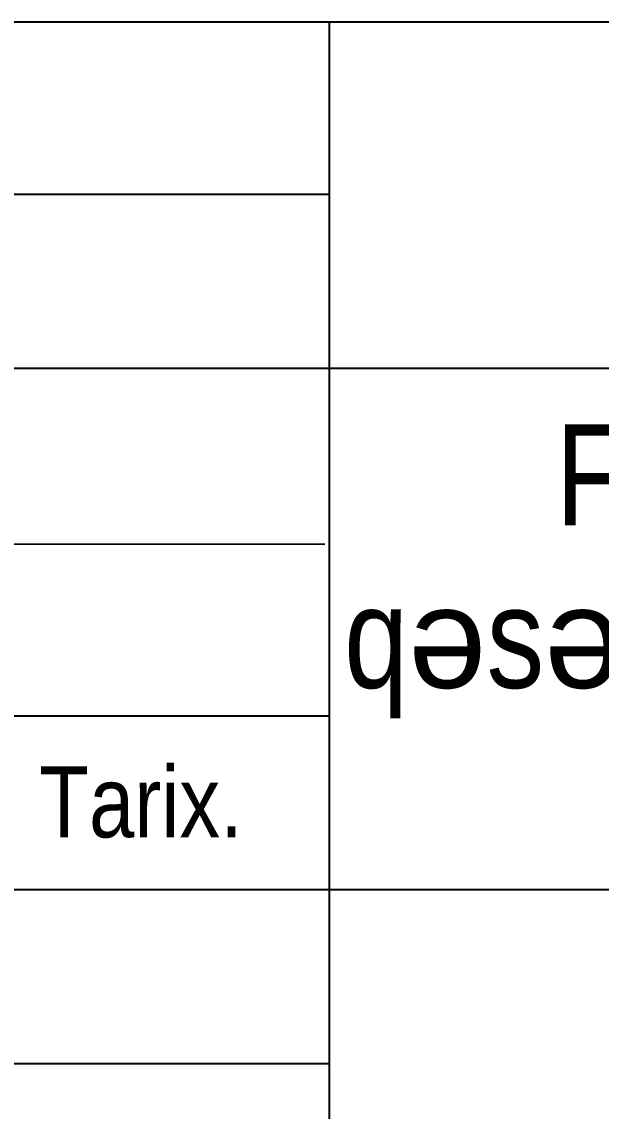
# Model space of a CAD drawing. Header units: millimetres. Extents: x 1321639 to 1366864, y -922319 to -736703.
# Drawn here: x 1354075 to 1355669, y -887986 to -884992 of the extents above; entities that cross this region are included whole.
import ezdxf

# ---------------------------------------------------------------- set-up
doc = ezdxf.new("R2010")
doc.units = ezdxf.units.MM
doc.layers.add('0_Ном._пера__7', color=7, linetype='Continuous', lineweight=60)
doc.styles.add('style6', font='ARIALN.TTF', dxfattribs={"height": 300})

# ---------------------------------------------------------------- blocks, each defined once
blk = doc.blocks.new('dfvdvbvrtb')
at = {"lineweight": 25, "ltscale": 15}
for p, q in [((1504117.1, -140991.3), (1522617.1, -140991.3)), ((1510617.1, -140991.5), (1510617.1, -146490)), ((1504124.8, -141487.5), (1510617.1, -141487.5)), ((1504124.8, -141987.5), (1510617.1, -141987.5)), ((1510617.1, -141987.5), (1522618.3, -141987.5)), ((1510604.9, -142494.5), (1504115.7, -142490)), ((1504124.8, -142987.5), (1510617.1, -142987.5)), ((1504124.8, -143487.5), (1510617.1, -143487.5)), ((1510617.1, -143487.5), (1522616.3, -143487.5)), ((1504124.8, -143987.5), (1510617.1, -143987.5))]:
    blk.add_line(p, q, dxfattribs=at)
at = {"lineweight": 5, "ltscale": 15}
for p, q in [((1509617.1, -140991.5), (1510617.1, -140991.5)), ((1510610.5, -141487.6), (1510610.5, -141487.6))]:
    blk.add_line(p, q, dxfattribs=at)
at = {"lineweight": 25, "insert": (1509782.9, -143133), "char_height": 204.44, "width": 6178.528, "attachment_point": 1, "style": 'style6'}
blk.add_mtext('Tarix.', dxfattribs=at)
at = {"layer": '0_Ном._пера__7', "linetype": 'Continuous', "insert": (1516574.5, -142806.2), "char_height": 290, "width": 13566.312, "attachment_point": 5, "line_spacing_factor": 0.967685, "style": 'style6'}
blk.add_mtext('{\\fArial Narrow|b0|i0|c238|p34;FHN-nin Dövl\\fArial|b0|i0|c238|p38;ə\\fArial Narrow|b0|i0|c238|p34;t Yanğın Mühafiz\\fArial|b0|i0|c238|p38;ə\\fArial Narrow|b0|i0|c238|p34; Xidm\\fArial|b0|i0|c238|p38;ə\\fArial Narrow|b0|i0|c238|p34;tinin} {\\fArial Narrow|b0|i0|c238|p34;Xocav\\fArial|b0|i0|c238|p38;ə\\fArial Narrow|b0|i0|c238|p34;nd rayonun Hadrut\\Pq\\fArial|b0|i0|c238|p38;ə\\fArial Narrow|b0|i0|c238|p34;s\\fArial|b0|i0|c238|p38;ə\\fArial Narrow|b0|i0|c238|p34;b\\fArial|b0|i0|c238|p38;ə\\fArial Narrow|b0|i0|c238|p34;sind\\fArial|b0|i0|c238|p38;ə\\fArial Narrow|b0|i0|c238|p34; Dövl\\fArial|b0|i0|c238|p38;ə\\fArial Narrow|b0|i0|c238|p34;t Yanğından Mühafiz\\fArial|b0|i0|c238|p38;ə\\fArial Narrow|b0|i0|c238|p34; Hiss\\fArial|b0|i0|c238|p38;ə\\fArial Narrow|b0|i0|c238|p34;sinin 4 çıxışlı Yanğınsöndürm\\fArial|b0|i0|c238|p38;ə\\fArial Narrow|b0|i0|c238|p34;\\P depo binasının} {\\fArial Narrow|b0|i0|c238|p34;tikintisi}.', dxfattribs=at)

msp = doc.modelspace()

# ---------------------------------------------------------------- block references
at = {"xscale": 0.9554694104179444, "yscale": 0.9554694104179444, "zscale": 0.9554694104179444}
msp.add_blockref('dfvdvbvrtb', (-88427.806, -750278.649), dxfattribs=at)

doc.saveas('drawing.dxf')
